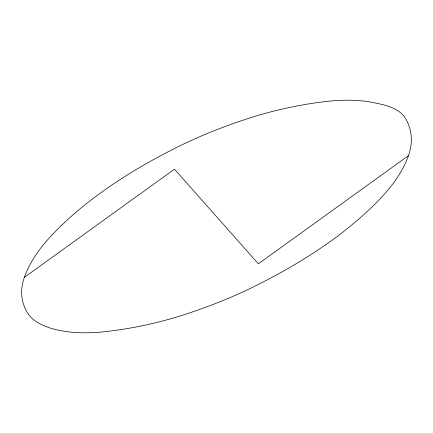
<?xml version="1.0" encoding="UTF-8"?>
<svg xmlns="http://www.w3.org/2000/svg" width="433" height="433" viewBox="0 0 433 433"><rect width="100%" height="100%" fill="white"/><g stroke="black" fill="none" stroke-linecap="round" stroke-linejoin="round"><path stroke-width="0.65" d="M24.367 277.347L174.456 169.189L258.377 263.811L408.465 155.653A196.669 89.285 -10.5 0 0 405.212 118.003A70.519 32.015 -10.5 0 0 377.056 103.417A87.834 39.874 -10.5 0 0 327.873 101.306A185.221 84.089 -10.5 0 0 251.546 117.419A290.083 131.697 -10.5 0 0 179.056 146.278A438.239 198.958 -10.5 0 0 50.055 237.089A290.083 131.697 -10.5 0 0 24.367 277.347A185.221 84.089 -10.5 0 0 27.431 312.805A87.834 39.874 -10.5 0 0 104.959 331.694A185.221 84.089 -10.5 0 0 181.286 315.581A290.083 131.697 -10.5 0 0 253.776 286.722A438.239 198.958 -10.5 0 0 382.777 195.911A290.083 131.697 -10.5 0 0 408.465 155.653"/></g></svg>
